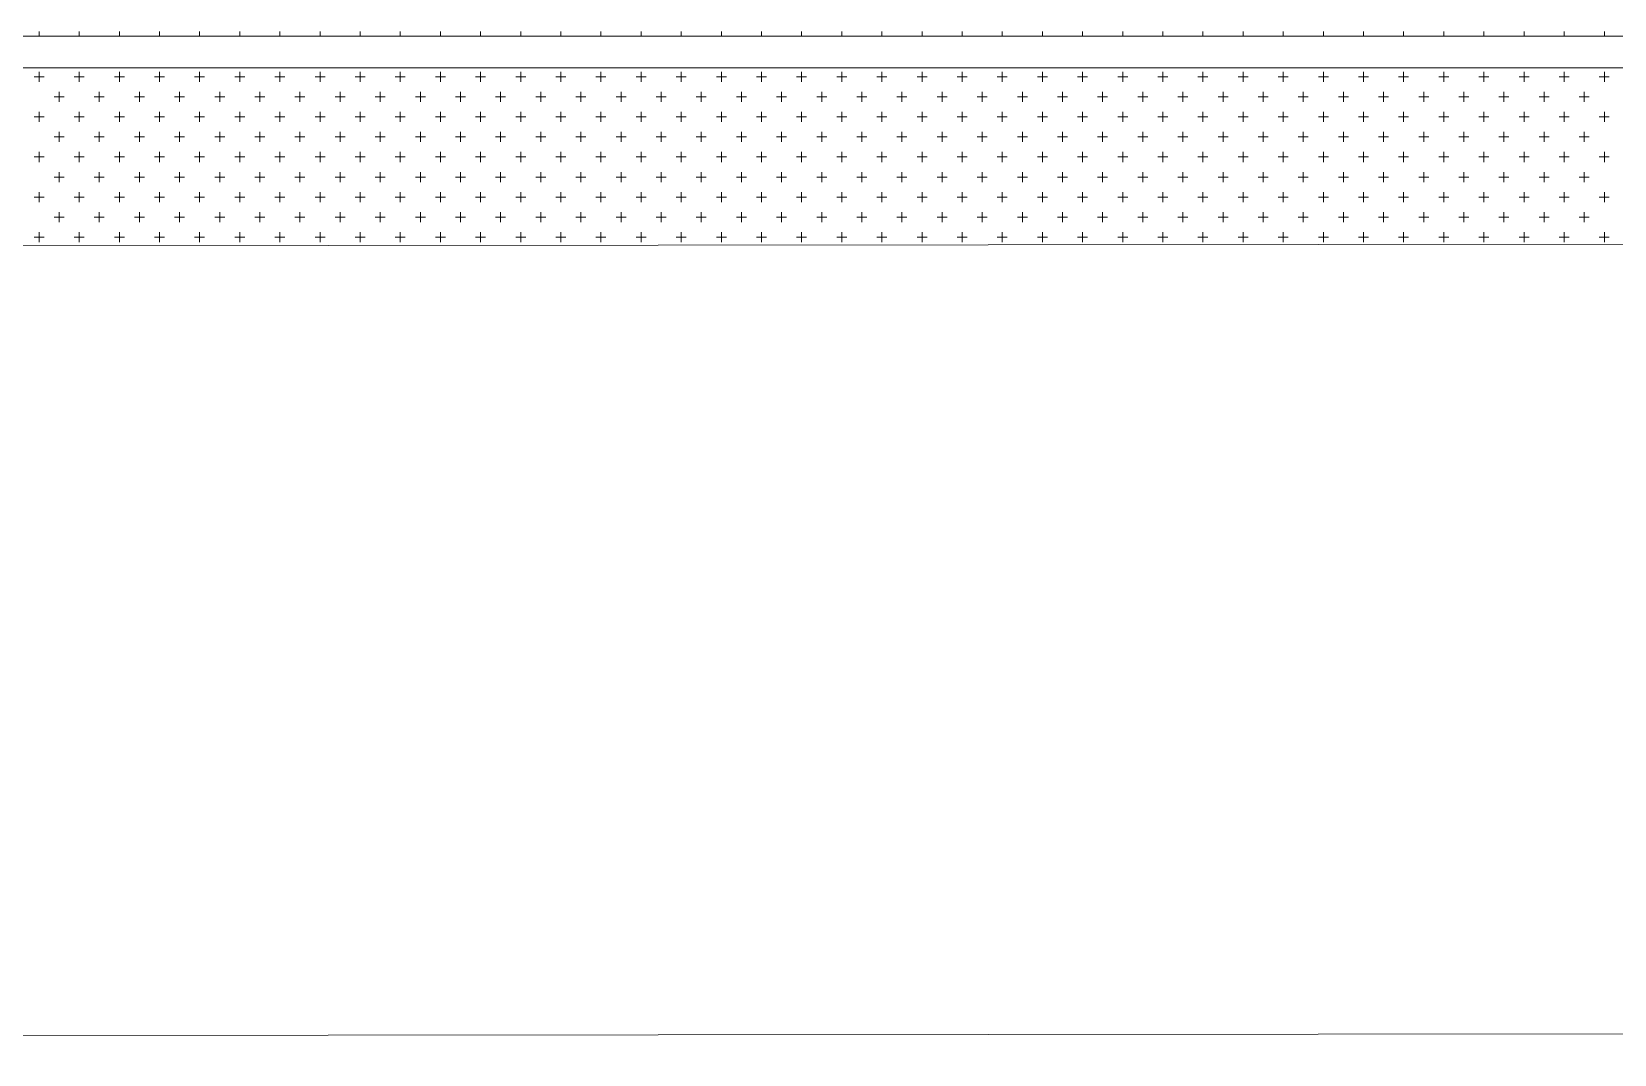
# Model space of a CAD drawing. Header units: millimetres. Extents: x -395 to 1008, y 9 to 692.
# Drawn here: x -315.02 to -310.01, y 24.27 to 27.51 of the extents above; entities that cross this region are included whole.
import ezdxf

# ---------------------------------------------------------------- set-up
doc = ezdxf.new("R2010")
doc.units = ezdxf.units.MM
doc.header["$LTSCALE"] = 0.1
doc.header["$MEASUREMENT"] = 0
doc.layers.add('.10 ultra fina', color=240, linetype='Continuous', lineweight=5)

# ---------------------------------------------------------------- blocks, each defined once
blk = doc.blocks.new('etwew')
at = {"layer": '.10 ultra fina', "color": 240, "lineweight": 5}
for p, q in [((378.2039, 87.5823), (378.2039, 87.5971)), ((378.3309, 87.5823), (378.3309, 87.5971)), ((378.4579, 87.5823), (378.4579, 87.5971)), ((378.5849, 87.5823), (378.5849, 87.5971)), ((378.7119, 87.5823), (378.7119, 87.5971)), ((378.8389, 87.5823), (378.8389, 87.5971)), ((378.9659, 87.5823), (378.9659, 87.5971)), ((379.0929, 87.5823), (379.0929, 87.5971)), ((379.2199, 87.5823), (379.2199, 87.5971)), ((379.3469, 87.5823), (379.3469, 87.5971)), ((379.4739, 87.5823), (379.4739, 87.5971)), ((379.6009, 87.5823), (379.6009, 87.5971)), ((379.7279, 87.5823), (379.7279, 87.5971)), ((379.8549, 87.5823), (379.8549, 87.5971)), ((379.9819, 87.5823), (379.9819, 87.5971)), ((380.1089, 87.5823), (380.1089, 87.5971)), ((380.2359, 87.5823), (380.2359, 87.5971)), ((380.3629, 87.5823), (380.3629, 87.5971)), ((380.4899, 87.5823), (380.4899, 87.5971)), ((380.6169, 87.5823), (380.6169, 87.5971)), ((380.7439, 87.5823), (380.7439, 87.5971)), ((380.8709, 87.5823), (380.8709, 87.5971)), ((380.9979, 87.5823), (380.9979, 87.5971)), ((381.1249, 87.5823), (381.1249, 87.5971)), ((381.2519, 87.5823), (381.2519, 87.5971)), ((381.3789, 87.5823), (381.3789, 87.5971)), ((381.5059, 87.5823), (381.5059, 87.5971)), ((381.6329, 87.5823), (381.6329, 87.5971)), ((381.7599, 87.5823), (381.7599, 87.5971)), ((381.8869, 87.5823), (381.8869, 87.5971)), ((382.0139, 87.5823), (382.0139, 87.5971)), ((382.1409, 87.5823), (382.1409, 87.5971)), ((382.2679, 87.5823), (382.2679, 87.5971)), ((382.3949, 87.5823), (382.3949, 87.5971)), ((382.5219, 87.5823), (382.5219, 87.5971)), ((382.6489, 87.5823), (382.6489, 87.5971)), ((382.7759, 87.5823), (382.7759, 87.5971)), ((382.9029, 87.5823), (382.9029, 87.5971)), ((383.0299, 87.5823), (383.0299, 87.5971)), ((383.1569, 87.5823), (383.1569, 87.5971)), ((356.4279, 87.5823), (389.4639, 87.5823)), ((356.4279, 87.4823), (389.518, 87.4823)), ((378.188, 87.4542), (378.2197, 87.4542)), ((378.2039, 87.4383), (378.2039, 87.4701)), ((378.315, 87.4542), (378.3467, 87.4542)), ((378.3309, 87.4383), (378.3309, 87.4701)), ((378.442, 87.4542), (378.4737, 87.4542)), ((378.4579, 87.4383), (378.4579, 87.4701)), ((378.569, 87.4542), (378.6007, 87.4542)), ((378.5849, 87.4383), (378.5849, 87.4701)), ((378.696, 87.4542), (378.7277, 87.4542)), ((378.7119, 87.4383), (378.7119, 87.4701)), ((378.823, 87.4542), (378.8547, 87.4542)), ((378.8389, 87.4383), (378.8389, 87.4701)), ((378.95, 87.4542), (378.9817, 87.4542)), ((378.9659, 87.4383), (378.9659, 87.4701)), ((379.077, 87.4542), (379.1087, 87.4542)), ((379.0929, 87.4383), (379.0929, 87.4701)), ((379.204, 87.4542), (379.2357, 87.4542)), ((379.2199, 87.4383), (379.2199, 87.4701)), ((379.331, 87.4542), (379.3627, 87.4542)), ((379.3469, 87.4383), (379.3469, 87.4701)), ((379.458, 87.4542), (379.4897, 87.4542)), ((379.4739, 87.4383), (379.4739, 87.4701)), ((379.585, 87.4542), (379.6167, 87.4542)), ((379.6009, 87.4383), (379.6009, 87.4701)), ((379.712, 87.4542), (379.7437, 87.4542)), ((379.7279, 87.4383), (379.7279, 87.4701)), ((379.839, 87.4542), (379.8707, 87.4542)), ((379.8549, 87.4383), (379.8549, 87.4701)), ((379.966, 87.4542), (379.9977, 87.4542)), ((379.9819, 87.4383), (379.9819, 87.4701)), ((380.093, 87.4542), (380.1247, 87.4542)), ((380.1089, 87.4383), (380.1089, 87.4701)), ((380.22, 87.4542), (380.2517, 87.4542)), ((380.2359, 87.4383), (380.2359, 87.4701)), ((380.347, 87.4542), (380.3787, 87.4542)), ((380.3629, 87.4383), (380.3629, 87.4701)), ((380.474, 87.4542), (380.5057, 87.4542)), ((380.4899, 87.4383), (380.4899, 87.4701)), ((380.601, 87.4542), (380.6327, 87.4542)), ((380.6169, 87.4383), (380.6169, 87.4701)), ((380.728, 87.4542), (380.7597, 87.4542)), ((380.7439, 87.4383), (380.7439, 87.4701)), ((380.855, 87.4542), (380.8867, 87.4542)), ((380.8709, 87.4383), (380.8709, 87.4701)), ((380.982, 87.4542), (381.0137, 87.4542)), ((380.9979, 87.4383), (380.9979, 87.4701)), ((381.109, 87.4542), (381.1407, 87.4542)), ((381.1249, 87.4383), (381.1249, 87.4701)), ((381.236, 87.4542), (381.2677, 87.4542)), ((381.2519, 87.4383), (381.2519, 87.4701)), ((381.363, 87.4542), (381.3947, 87.4542)), ((381.3789, 87.4383), (381.3789, 87.4701)), ((381.49, 87.4542), (381.5217, 87.4542)), ((381.5059, 87.4383), (381.5059, 87.4701)), ((381.617, 87.4542), (381.6487, 87.4542)), ((381.6329, 87.4383), (381.6329, 87.4701)), ((381.744, 87.4542), (381.7757, 87.4542)), ((381.7599, 87.4383), (381.7599, 87.4701)), ((381.871, 87.4542), (381.9027, 87.4542)), ((381.8869, 87.4383), (381.8869, 87.4701)), ((381.998, 87.4542), (382.0297, 87.4542)), ((382.0139, 87.4383), (382.0139, 87.4701)), ((382.125, 87.4542), (382.1567, 87.4542)), ((382.1409, 87.4383), (382.1409, 87.4701)), ((382.252, 87.4542), (382.2837, 87.4542)), ((382.2679, 87.4383), (382.2679, 87.4701)), ((382.379, 87.4542), (382.4107, 87.4542)), ((382.3949, 87.4383), (382.3949, 87.4701)), ((382.506, 87.4542), (382.5377, 87.4542)), ((382.5219, 87.4383), (382.5219, 87.4701)), ((382.633, 87.4542), (382.6647, 87.4542)), ((382.6489, 87.4383), (382.6489, 87.4701)), ((382.76, 87.4542), (382.7917, 87.4542)), ((382.7759, 87.4383), (382.7759, 87.4701)), ((382.887, 87.4542), (382.9187, 87.4542)), ((382.9029, 87.4383), (382.9029, 87.4701)), ((383.014, 87.4542), (383.0457, 87.4542)), ((383.0299, 87.4383), (383.0299, 87.4701)), ((383.141, 87.4542), (383.1727, 87.4542)), ((383.1569, 87.4383), (383.1569, 87.4701)), ((378.2674, 87.3748), (378.2674, 87.4066)), ((378.3944, 87.3748), (378.3944, 87.4066)), ((378.5214, 87.3748), (378.5214, 87.4066)), ((378.6484, 87.3748), (378.6484, 87.4066)), ((378.7754, 87.3748), (378.7754, 87.4066)), ((378.9024, 87.3748), (378.9024, 87.4066)), ((379.0294, 87.3748), (379.0294, 87.4066)), ((379.1564, 87.3748), (379.1564, 87.4066)), ((379.2834, 87.3748), (379.2834, 87.4066)), ((379.4104, 87.3748), (379.4104, 87.4066)), ((379.5374, 87.3748), (379.5374, 87.4066)), ((379.6644, 87.3748), (379.6644, 87.4066)), ((379.7914, 87.3748), (379.7914, 87.4066)), ((379.9184, 87.3748), (379.9184, 87.4066)), ((380.0454, 87.3748), (380.0454, 87.4066)), ((380.1724, 87.3748), (380.1724, 87.4066)), ((380.2994, 87.3748), (380.2994, 87.4066)), ((380.4264, 87.3748), (380.4264, 87.4066)), ((380.5534, 87.3748), (380.5534, 87.4066)), ((380.6804, 87.3748), (380.6804, 87.4066)), ((380.8074, 87.3748), (380.8074, 87.4066)), ((380.9344, 87.3748), (380.9344, 87.4066)), ((381.0614, 87.3748), (381.0614, 87.4066)), ((381.1884, 87.3748), (381.1884, 87.4066)), ((381.3154, 87.3748), (381.3154, 87.4066)), ((381.4424, 87.3748), (381.4424, 87.4066)), ((381.5694, 87.3748), (381.5694, 87.4066)), ((381.6964, 87.3748), (381.6964, 87.4066)), ((381.8234, 87.3748), (381.8234, 87.4066)), ((381.9504, 87.3748), (381.9504, 87.4066)), ((382.0774, 87.3748), (382.0774, 87.4066)), ((382.2044, 87.3748), (382.2044, 87.4066)), ((382.3314, 87.3748), (382.3314, 87.4066)), ((382.4584, 87.3748), (382.4584, 87.4066)), ((382.5854, 87.3748), (382.5854, 87.4066)), ((382.7124, 87.3748), (382.7124, 87.4066)), ((382.8394, 87.3748), (382.8394, 87.4066)), ((382.9664, 87.3748), (382.9664, 87.4066)), ((383.0934, 87.3748), (383.0934, 87.4066)), ((378.2515, 87.3907), (378.2832, 87.3907)), ((378.3785, 87.3907), (378.4102, 87.3907)), ((378.5055, 87.3907), (378.5372, 87.3907)), ((378.6325, 87.3907), (378.6642, 87.3907)), ((378.7595, 87.3907), (378.7912, 87.3907)), ((378.8865, 87.3907), (378.9182, 87.3907)), ((379.0135, 87.3907), (379.0452, 87.3907)), ((379.1405, 87.3907), (379.1722, 87.3907)), ((379.2675, 87.3907), (379.2992, 87.3907)), ((379.3945, 87.3907), (379.4262, 87.3907)), ((379.5215, 87.3907), (379.5532, 87.3907)), ((379.6485, 87.3907), (379.6802, 87.3907)), ((379.7755, 87.3907), (379.8072, 87.3907)), ((379.9025, 87.3907), (379.9342, 87.3907)), ((380.0295, 87.3907), (380.0612, 87.3907)), ((380.1565, 87.3907), (380.1882, 87.3907)), ((380.2835, 87.3907), (380.3152, 87.3907)), ((380.4105, 87.3907), (380.4422, 87.3907)), ((380.5375, 87.3907), (380.5692, 87.3907)), ((380.6645, 87.3907), (380.6962, 87.3907)), ((380.7915, 87.3907), (380.8232, 87.3907)), ((380.9185, 87.3907), (380.9502, 87.3907)), ((381.0455, 87.3907), (381.0772, 87.3907)), ((381.1725, 87.3907), (381.2042, 87.3907)), ((381.2995, 87.3907), (381.3312, 87.3907)), ((381.4265, 87.3907), (381.4582, 87.3907)), ((381.5535, 87.3907), (381.5852, 87.3907)), ((381.6805, 87.3907), (381.7122, 87.3907)), ((381.8075, 87.3907), (381.8392, 87.3907)), ((381.9345, 87.3907), (381.9662, 87.3907)), ((382.0615, 87.3907), (382.0932, 87.3907)), ((382.1885, 87.3907), (382.2202, 87.3907)), ((382.3155, 87.3907), (382.3472, 87.3907)), ((382.4425, 87.3907), (382.4742, 87.3907)), ((382.5695, 87.3907), (382.6012, 87.3907)), ((382.6965, 87.3907), (382.7282, 87.3907)), ((382.8235, 87.3907), (382.8552, 87.3907)), ((382.9505, 87.3907), (382.9822, 87.3907)), ((383.0775, 87.3907), (383.1092, 87.3907)), ((378.188, 87.3272), (378.2197, 87.3272)), ((378.2039, 87.3113), (378.2039, 87.3431)), ((378.315, 87.3272), (378.3467, 87.3272)), ((378.3309, 87.3113), (378.3309, 87.3431)), ((378.442, 87.3272), (378.4737, 87.3272)), ((378.4579, 87.3113), (378.4579, 87.3431)), ((378.569, 87.3272), (378.6007, 87.3272)), ((378.5849, 87.3113), (378.5849, 87.3431)), ((378.696, 87.3272), (378.7277, 87.3272)), ((378.7119, 87.3113), (378.7119, 87.3431)), ((378.823, 87.3272), (378.8547, 87.3272)), ((378.8389, 87.3113), (378.8389, 87.3431)), ((378.95, 87.3272), (378.9817, 87.3272)), ((378.9659, 87.3113), (378.9659, 87.3431)), ((379.077, 87.3272), (379.1087, 87.3272)), ((379.0929, 87.3113), (379.0929, 87.3431)), ((379.204, 87.3272), (379.2357, 87.3272)), ((379.2199, 87.3113), (379.2199, 87.3431)), ((379.331, 87.3272), (379.3627, 87.3272)), ((379.3469, 87.3113), (379.3469, 87.3431)), ((379.458, 87.3272), (379.4897, 87.3272)), ((379.4739, 87.3113), (379.4739, 87.3431)), ((379.585, 87.3272), (379.6167, 87.3272)), ((379.6009, 87.3113), (379.6009, 87.3431)), ((379.712, 87.3272), (379.7437, 87.3272)), ((379.7279, 87.3113), (379.7279, 87.3431)), ((379.839, 87.3272), (379.8707, 87.3272)), ((379.8549, 87.3113), (379.8549, 87.3431)), ((379.966, 87.3272), (379.9977, 87.3272)), ((379.9819, 87.3113), (379.9819, 87.3431)), ((380.093, 87.3272), (380.1247, 87.3272)), ((380.1089, 87.3113), (380.1089, 87.3431)), ((380.22, 87.3272), (380.2517, 87.3272)), ((380.2359, 87.3113), (380.2359, 87.3431)), ((380.347, 87.3272), (380.3787, 87.3272)), ((380.3629, 87.3113), (380.3629, 87.3431)), ((380.474, 87.3272), (380.5057, 87.3272)), ((380.4899, 87.3113), (380.4899, 87.3431)), ((380.601, 87.3272), (380.6327, 87.3272)), ((380.6169, 87.3113), (380.6169, 87.3431)), ((380.728, 87.3272), (380.7597, 87.3272)), ((380.7439, 87.3113), (380.7439, 87.3431)), ((380.855, 87.3272), (380.8867, 87.3272)), ((380.8709, 87.3113), (380.8709, 87.3431)), ((380.982, 87.3272), (381.0137, 87.3272)), ((380.9979, 87.3113), (380.9979, 87.3431)), ((381.109, 87.3272), (381.1407, 87.3272)), ((381.1249, 87.3113), (381.1249, 87.3431)), ((381.236, 87.3272), (381.2677, 87.3272)), ((381.2519, 87.3113), (381.2519, 87.3431)), ((381.363, 87.3272), (381.3947, 87.3272)), ((381.3789, 87.3113), (381.3789, 87.3431)), ((381.49, 87.3272), (381.5217, 87.3272)), ((381.5059, 87.3113), (381.5059, 87.3431)), ((381.617, 87.3272), (381.6487, 87.3272)), ((381.6329, 87.3113), (381.6329, 87.3431)), ((381.744, 87.3272), (381.7757, 87.3272)), ((381.7599, 87.3113), (381.7599, 87.3431)), ((381.871, 87.3272), (381.9027, 87.3272)), ((381.8869, 87.3113), (381.8869, 87.3431)), ((381.998, 87.3272), (382.0297, 87.3272)), ((382.0139, 87.3113), (382.0139, 87.3431)), ((382.125, 87.3272), (382.1567, 87.3272)), ((382.1409, 87.3113), (382.1409, 87.3431)), ((382.252, 87.3272), (382.2837, 87.3272)), ((382.2679, 87.3113), (382.2679, 87.3431)), ((382.379, 87.3272), (382.4107, 87.3272)), ((382.3949, 87.3113), (382.3949, 87.3431)), ((382.506, 87.3272), (382.5377, 87.3272)), ((382.5219, 87.3113), (382.5219, 87.3431)), ((382.633, 87.3272), (382.6647, 87.3272)), ((382.6489, 87.3113), (382.6489, 87.3431)), ((382.76, 87.3272), (382.7917, 87.3272)), ((382.7759, 87.3113), (382.7759, 87.3431)), ((382.887, 87.3272), (382.9187, 87.3272)), ((382.9029, 87.3113), (382.9029, 87.3431)), ((383.014, 87.3272), (383.0457, 87.3272)), ((383.0299, 87.3113), (383.0299, 87.3431)), ((383.141, 87.3272), (383.1727, 87.3272)), ((383.1569, 87.3113), (383.1569, 87.3431)), ((378.2515, 87.2637), (378.2832, 87.2637)), ((378.2674, 87.2478), (378.2674, 87.2796)), ((378.3785, 87.2637), (378.4102, 87.2637)), ((378.3944, 87.2478), (378.3944, 87.2796)), ((378.5055, 87.2637), (378.5372, 87.2637)), ((378.5214, 87.2478), (378.5214, 87.2796)), ((378.6325, 87.2637), (378.6642, 87.2637)), ((378.6484, 87.2478), (378.6484, 87.2796)), ((378.7595, 87.2637), (378.7912, 87.2637)), ((378.7754, 87.2478), (378.7754, 87.2796)), ((378.8865, 87.2637), (378.9182, 87.2637)), ((378.9024, 87.2478), (378.9024, 87.2796)), ((379.0135, 87.2637), (379.0452, 87.2637)), ((379.0294, 87.2478), (379.0294, 87.2796)), ((379.1405, 87.2637), (379.1722, 87.2637)), ((379.1564, 87.2478), (379.1564, 87.2796)), ((379.2675, 87.2637), (379.2992, 87.2637)), ((379.2834, 87.2478), (379.2834, 87.2796)), ((379.3945, 87.2637), (379.4262, 87.2637)), ((379.4104, 87.2478), (379.4104, 87.2796)), ((379.5215, 87.2637), (379.5532, 87.2637)), ((379.5374, 87.2478), (379.5374, 87.2796)), ((379.6485, 87.2637), (379.6802, 87.2637)), ((379.6644, 87.2478), (379.6644, 87.2796)), ((379.7755, 87.2637), (379.8072, 87.2637)), ((379.7914, 87.2478), (379.7914, 87.2796)), ((379.9025, 87.2637), (379.9342, 87.2637)), ((379.9184, 87.2478), (379.9184, 87.2796)), ((380.0295, 87.2637), (380.0612, 87.2637)), ((380.0454, 87.2478), (380.0454, 87.2796)), ((380.1565, 87.2637), (380.1882, 87.2637)), ((380.1724, 87.2478), (380.1724, 87.2796)), ((380.2835, 87.2637), (380.3152, 87.2637)), ((380.2994, 87.2478), (380.2994, 87.2796)), ((380.4105, 87.2637), (380.4422, 87.2637)), ((380.4264, 87.2478), (380.4264, 87.2796)), ((380.5375, 87.2637), (380.5692, 87.2637)), ((380.5534, 87.2478), (380.5534, 87.2796)), ((380.6645, 87.2637), (380.6962, 87.2637)), ((380.6804, 87.2478), (380.6804, 87.2796)), ((380.7915, 87.2637), (380.8232, 87.2637)), ((380.8074, 87.2478), (380.8074, 87.2796)), ((380.9185, 87.2637), (380.9502, 87.2637)), ((380.9344, 87.2478), (380.9344, 87.2796)), ((381.0455, 87.2637), (381.0772, 87.2637)), ((381.0614, 87.2478), (381.0614, 87.2796)), ((381.1725, 87.2637), (381.2042, 87.2637)), ((381.1884, 87.2478), (381.1884, 87.2796)), ((381.2995, 87.2637), (381.3312, 87.2637)), ((381.3154, 87.2478), (381.3154, 87.2796)), ((381.4265, 87.2637), (381.4582, 87.2637)), ((381.4424, 87.2478), (381.4424, 87.2796)), ((381.5535, 87.2637), (381.5852, 87.2637)), ((381.5694, 87.2478), (381.5694, 87.2796)), ((381.6805, 87.2637), (381.7122, 87.2637)), ((381.6964, 87.2478), (381.6964, 87.2796)), ((381.8075, 87.2637), (381.8392, 87.2637)), ((381.8234, 87.2478), (381.8234, 87.2796)), ((381.9345, 87.2637), (381.9662, 87.2637)), ((381.9504, 87.2478), (381.9504, 87.2796)), ((382.0615, 87.2637), (382.0932, 87.2637)), ((382.0774, 87.2478), (382.0774, 87.2796)), ((382.1885, 87.2637), (382.2202, 87.2637)), ((382.2044, 87.2478), (382.2044, 87.2796)), ((382.3155, 87.2637), (382.3472, 87.2637)), ((382.3314, 87.2478), (382.3314, 87.2796)), ((382.4425, 87.2637), (382.4742, 87.2637)), ((382.4584, 87.2478), (382.4584, 87.2796)), ((382.5695, 87.2637), (382.6012, 87.2637)), ((382.5854, 87.2478), (382.5854, 87.2796)), ((382.6965, 87.2637), (382.7282, 87.2637)), ((382.7124, 87.2478), (382.7124, 87.2796)), ((382.8235, 87.2637), (382.8552, 87.2637)), ((382.8394, 87.2478), (382.8394, 87.2796)), ((382.9505, 87.2637), (382.9822, 87.2637)), ((382.9664, 87.2478), (382.9664, 87.2796)), ((383.0775, 87.2637), (383.1092, 87.2637)), ((383.0934, 87.2478), (383.0934, 87.2796)), ((378.188, 87.2002), (378.2197, 87.2002)), ((378.2039, 87.1843), (378.2039, 87.2161)), ((378.315, 87.2002), (378.3467, 87.2002)), ((378.3309, 87.1843), (378.3309, 87.2161)), ((378.442, 87.2002), (378.4737, 87.2002)), ((378.4579, 87.1843), (378.4579, 87.2161)), ((378.569, 87.2002), (378.6007, 87.2002)), ((378.5849, 87.1843), (378.5849, 87.2161)), ((378.696, 87.2002), (378.7277, 87.2002)), ((378.7119, 87.1843), (378.7119, 87.2161)), ((378.823, 87.2002), (378.8547, 87.2002)), ((378.8389, 87.1843), (378.8389, 87.2161)), ((378.95, 87.2002), (378.9817, 87.2002)), ((378.9659, 87.1843), (378.9659, 87.2161)), ((379.077, 87.2002), (379.1087, 87.2002)), ((379.0929, 87.1843), (379.0929, 87.2161)), ((379.204, 87.2002), (379.2357, 87.2002)), ((379.2199, 87.1843), (379.2199, 87.2161)), ((379.331, 87.2002), (379.3627, 87.2002)), ((379.3469, 87.1843), (379.3469, 87.2161)), ((379.458, 87.2002), (379.4897, 87.2002)), ((379.4739, 87.1843), (379.4739, 87.2161)), ((379.585, 87.2002), (379.6167, 87.2002)), ((379.6009, 87.1843), (379.6009, 87.2161)), ((379.712, 87.2002), (379.7437, 87.2002)), ((379.7279, 87.1843), (379.7279, 87.2161)), ((379.839, 87.2002), (379.8707, 87.2002)), ((379.8549, 87.1843), (379.8549, 87.2161)), ((379.966, 87.2002), (379.9977, 87.2002)), ((379.9819, 87.1843), (379.9819, 87.2161)), ((380.093, 87.2002), (380.1247, 87.2002)), ((380.1089, 87.1843), (380.1089, 87.2161)), ((380.22, 87.2002), (380.2517, 87.2002)), ((380.2359, 87.1843), (380.2359, 87.2161)), ((380.347, 87.2002), (380.3787, 87.2002)), ((380.3629, 87.1843), (380.3629, 87.2161)), ((380.474, 87.2002), (380.5057, 87.2002)), ((380.4899, 87.1843), (380.4899, 87.2161)), ((380.601, 87.2002), (380.6327, 87.2002)), ((380.6169, 87.1843), (380.6169, 87.2161)), ((380.728, 87.2002), (380.7597, 87.2002)), ((380.7439, 87.1843), (380.7439, 87.2161)), ((380.855, 87.2002), (380.8867, 87.2002)), ((380.8709, 87.1843), (380.8709, 87.2161)), ((380.982, 87.2002), (381.0137, 87.2002)), ((380.9979, 87.1843), (380.9979, 87.2161)), ((381.109, 87.2002), (381.1407, 87.2002)), ((381.1249, 87.1843), (381.1249, 87.2161)), ((381.236, 87.2002), (381.2677, 87.2002)), ((381.2519, 87.1843), (381.2519, 87.2161)), ((381.363, 87.2002), (381.3947, 87.2002)), ((381.3789, 87.1843), (381.3789, 87.2161)), ((381.49, 87.2002), (381.5217, 87.2002)), ((381.5059, 87.1843), (381.5059, 87.2161)), ((381.617, 87.2002), (381.6487, 87.2002)), ((381.6329, 87.1843), (381.6329, 87.2161)), ((381.744, 87.2002), (381.7757, 87.2002)), ((381.7599, 87.1843), (381.7599, 87.2161)), ((381.871, 87.2002), (381.9027, 87.2002)), ((381.8869, 87.1843), (381.8869, 87.2161)), ((381.998, 87.2002), (382.0297, 87.2002)), ((382.0139, 87.1843), (382.0139, 87.2161)), ((382.125, 87.2002), (382.1567, 87.2002)), ((382.1409, 87.1843), (382.1409, 87.2161)), ((382.252, 87.2002), (382.2837, 87.2002)), ((382.2679, 87.1843), (382.2679, 87.2161)), ((382.379, 87.2002), (382.4107, 87.2002)), ((382.3949, 87.1843), (382.3949, 87.2161)), ((382.506, 87.2002), (382.5377, 87.2002)), ((382.5219, 87.1843), (382.5219, 87.2161)), ((382.633, 87.2002), (382.6647, 87.2002)), ((382.6489, 87.1843), (382.6489, 87.2161)), ((382.76, 87.2002), (382.7917, 87.2002)), ((382.7759, 87.1843), (382.7759, 87.2161)), ((382.887, 87.2002), (382.9187, 87.2002)), ((382.9029, 87.1843), (382.9029, 87.2161)), ((383.014, 87.2002), (383.0457, 87.2002)), ((383.0299, 87.1843), (383.0299, 87.2161)), ((383.141, 87.2002), (383.1727, 87.2002)), ((383.1569, 87.1843), (383.1569, 87.2161)), ((378.2674, 87.1208), (378.2674, 87.1526)), ((378.3944, 87.1208), (378.3944, 87.1526)), ((378.5214, 87.1208), (378.5214, 87.1526)), ((378.6484, 87.1208), (378.6484, 87.1526)), ((378.7754, 87.1208), (378.7754, 87.1526)), ((378.9024, 87.1208), (378.9024, 87.1526)), ((379.0294, 87.1208), (379.0294, 87.1526)), ((379.1564, 87.1208), (379.1564, 87.1526)), ((379.2834, 87.1208), (379.2834, 87.1526)), ((379.4104, 87.1208), (379.4104, 87.1526)), ((379.5374, 87.1208), (379.5374, 87.1526)), ((379.6644, 87.1208), (379.6644, 87.1526)), ((379.7914, 87.1208), (379.7914, 87.1526)), ((379.9184, 87.1208), (379.9184, 87.1526)), ((380.0454, 87.1208), (380.0454, 87.1526)), ((380.1724, 87.1208), (380.1724, 87.1526)), ((380.2994, 87.1208), (380.2994, 87.1526)), ((380.4264, 87.1208), (380.4264, 87.1526)), ((380.5534, 87.1208), (380.5534, 87.1526)), ((380.6804, 87.1208), (380.6804, 87.1526)), ((380.8074, 87.1208), (380.8074, 87.1526)), ((380.9344, 87.1208), (380.9344, 87.1526)), ((381.0614, 87.1208), (381.0614, 87.1526)), ((381.1884, 87.1208), (381.1884, 87.1526)), ((381.3154, 87.1208), (381.3154, 87.1526)), ((381.4424, 87.1208), (381.4424, 87.1526)), ((381.5694, 87.1208), (381.5694, 87.1526)), ((381.6964, 87.1208), (381.6964, 87.1526)), ((381.8234, 87.1208), (381.8234, 87.1526)), ((381.9504, 87.1208), (381.9504, 87.1526)), ((382.0774, 87.1208), (382.0774, 87.1526)), ((382.2044, 87.1208), (382.2044, 87.1526)), ((382.3314, 87.1208), (382.3314, 87.1526)), ((382.4584, 87.1208), (382.4584, 87.1526)), ((382.5854, 87.1208), (382.5854, 87.1526)), ((382.7124, 87.1208), (382.7124, 87.1526)), ((382.8394, 87.1208), (382.8394, 87.1526)), ((382.9664, 87.1208), (382.9664, 87.1526)), ((383.0934, 87.1208), (383.0934, 87.1526)), ((378.2515, 87.1367), (378.2832, 87.1367)), ((378.3785, 87.1367), (378.4102, 87.1367)), ((378.5055, 87.1367), (378.5372, 87.1367)), ((378.6325, 87.1367), (378.6642, 87.1367)), ((378.7595, 87.1367), (378.7912, 87.1367)), ((378.8865, 87.1367), (378.9182, 87.1367)), ((379.0135, 87.1367), (379.0452, 87.1367)), ((379.1405, 87.1367), (379.1722, 87.1367)), ((379.2675, 87.1367), (379.2992, 87.1367)), ((379.3945, 87.1367), (379.4262, 87.1367)), ((379.5215, 87.1367), (379.5532, 87.1367)), ((379.6485, 87.1367), (379.6802, 87.1367)), ((379.7755, 87.1367), (379.8072, 87.1367)), ((379.9025, 87.1367), (379.9342, 87.1367)), ((380.0295, 87.1367), (380.0612, 87.1367)), ((380.1565, 87.1367), (380.1882, 87.1367)), ((380.2835, 87.1367), (380.3152, 87.1367)), ((380.4105, 87.1367), (380.4422, 87.1367)), ((380.5375, 87.1367), (380.5692, 87.1367)), ((380.6645, 87.1367), (380.6962, 87.1367)), ((380.7915, 87.1367), (380.8232, 87.1367)), ((380.9185, 87.1367), (380.9502, 87.1367)), ((381.0455, 87.1367), (381.0772, 87.1367)), ((381.1725, 87.1367), (381.2042, 87.1367)), ((381.2995, 87.1367), (381.3312, 87.1367)), ((381.4265, 87.1367), (381.4582, 87.1367)), ((381.5535, 87.1367), (381.5852, 87.1367)), ((381.6805, 87.1367), (381.7122, 87.1367)), ((381.8075, 87.1367), (381.8392, 87.1367)), ((381.9345, 87.1367), (381.9662, 87.1367)), ((382.0615, 87.1367), (382.0932, 87.1367)), ((382.1885, 87.1367), (382.2202, 87.1367)), ((382.3155, 87.1367), (382.3472, 87.1367)), ((382.4425, 87.1367), (382.4742, 87.1367)), ((382.5695, 87.1367), (382.6012, 87.1367)), ((382.6965, 87.1367), (382.7282, 87.1367)), ((382.8235, 87.1367), (382.8552, 87.1367)), ((382.9505, 87.1367), (382.9822, 87.1367)), ((383.0775, 87.1367), (383.1092, 87.1367)), ((378.188, 87.0732), (378.2197, 87.0732)), ((378.2039, 87.0573), (378.2039, 87.0891)), ((378.315, 87.0732), (378.3467, 87.0732)), ((378.3309, 87.0573), (378.3309, 87.0891)), ((378.442, 87.0732), (378.4737, 87.0732)), ((378.4579, 87.0573), (378.4579, 87.0891)), ((378.569, 87.0732), (378.6007, 87.0732)), ((378.5849, 87.0573), (378.5849, 87.0891)), ((378.696, 87.0732), (378.7277, 87.0732)), ((378.7119, 87.0573), (378.7119, 87.0891)), ((378.823, 87.0732), (378.8547, 87.0732)), ((378.8389, 87.0573), (378.8389, 87.0891)), ((378.95, 87.0732), (378.9817, 87.0732)), ((378.9659, 87.0573), (378.9659, 87.0891)), ((379.077, 87.0732), (379.1087, 87.0732)), ((379.0929, 87.0573), (379.0929, 87.0891)), ((379.204, 87.0732), (379.2357, 87.0732)), ((379.2199, 87.0573), (379.2199, 87.0891)), ((379.331, 87.0732), (379.3627, 87.0732)), ((379.3469, 87.0573), (379.3469, 87.0891)), ((379.458, 87.0732), (379.4897, 87.0732)), ((379.4739, 87.0573), (379.4739, 87.0891)), ((379.585, 87.0732), (379.6167, 87.0732)), ((379.6009, 87.0573), (379.6009, 87.0891)), ((379.712, 87.0732), (379.7437, 87.0732)), ((379.7279, 87.0573), (379.7279, 87.0891)), ((379.839, 87.0732), (379.8707, 87.0732)), ((379.8549, 87.0573), (379.8549, 87.0891)), ((379.966, 87.0732), (379.9977, 87.0732)), ((379.9819, 87.0573), (379.9819, 87.0891)), ((380.093, 87.0732), (380.1247, 87.0732)), ((380.1089, 87.0573), (380.1089, 87.0891)), ((380.22, 87.0732), (380.2517, 87.0732)), ((380.2359, 87.0573), (380.2359, 87.0891)), ((380.347, 87.0732), (380.3787, 87.0732)), ((380.3629, 87.0573), (380.3629, 87.0891)), ((380.474, 87.0732), (380.5057, 87.0732)), ((380.4899, 87.0573), (380.4899, 87.0891)), ((380.601, 87.0732), (380.6327, 87.0732)), ((380.6169, 87.0573), (380.6169, 87.0891)), ((380.728, 87.0732), (380.7597, 87.0732)), ((380.7439, 87.0573), (380.7439, 87.0891)), ((380.855, 87.0732), (380.8867, 87.0732)), ((380.8709, 87.0573), (380.8709, 87.0891)), ((380.982, 87.0732), (381.0137, 87.0732)), ((380.9979, 87.0573), (380.9979, 87.0891)), ((381.109, 87.0732), (381.1407, 87.0732)), ((381.1249, 87.0573), (381.1249, 87.0891)), ((381.236, 87.0732), (381.2677, 87.0732)), ((381.2519, 87.0573), (381.2519, 87.0891)), ((381.363, 87.0732), (381.3947, 87.0732)), ((381.3789, 87.0573), (381.3789, 87.0891)), ((381.49, 87.0732), (381.5217, 87.0732)), ((381.5059, 87.0573), (381.5059, 87.0891)), ((381.617, 87.0732), (381.6487, 87.0732)), ((381.6329, 87.0573), (381.6329, 87.0891)), ((381.744, 87.0732), (381.7757, 87.0732)), ((381.7599, 87.0573), (381.7599, 87.0891)), ((381.871, 87.0732), (381.9027, 87.0732)), ((381.8869, 87.0573), (381.8869, 87.0891)), ((381.998, 87.0732), (382.0297, 87.0732)), ((382.0139, 87.0573), (382.0139, 87.0891)), ((382.125, 87.0732), (382.1567, 87.0732)), ((382.1409, 87.0573), (382.1409, 87.0891)), ((382.252, 87.0732), (382.2837, 87.0732)), ((382.2679, 87.0573), (382.2679, 87.0891)), ((382.379, 87.0732), (382.4107, 87.0732)), ((382.3949, 87.0573), (382.3949, 87.0891)), ((382.506, 87.0732), (382.5377, 87.0732)), ((382.5219, 87.0573), (382.5219, 87.0891)), ((382.633, 87.0732), (382.6647, 87.0732)), ((382.6489, 87.0573), (382.6489, 87.0891)), ((382.76, 87.0732), (382.7917, 87.0732)), ((382.7759, 87.0573), (382.7759, 87.0891)), ((382.887, 87.0732), (382.9187, 87.0732)), ((382.9029, 87.0573), (382.9029, 87.0891)), ((383.014, 87.0732), (383.0457, 87.0732)), ((383.0299, 87.0573), (383.0299, 87.0891)), ((383.141, 87.0732), (383.1727, 87.0732)), ((383.1569, 87.0573), (383.1569, 87.0891)), ((378.2515, 87.0097), (378.2832, 87.0097)), ((378.2674, 86.9938), (378.2674, 87.0256)), ((378.3785, 87.0097), (378.4102, 87.0097)), ((378.3944, 86.9938), (378.3944, 87.0256)), ((378.5055, 87.0097), (378.5372, 87.0097)), ((378.5214, 86.9938), (378.5214, 87.0256)), ((378.6325, 87.0097), (378.6642, 87.0097)), ((378.6484, 86.9938), (378.6484, 87.0256)), ((378.7595, 87.0097), (378.7912, 87.0097)), ((378.7754, 86.9938), (378.7754, 87.0256)), ((378.8865, 87.0097), (378.9182, 87.0097)), ((378.9024, 86.9938), (378.9024, 87.0256)), ((379.0135, 87.0097), (379.0452, 87.0097)), ((379.0294, 86.9938), (379.0294, 87.0256)), ((379.1405, 87.0097), (379.1722, 87.0097)), ((379.1564, 86.9938), (379.1564, 87.0256)), ((379.2675, 87.0097), (379.2992, 87.0097)), ((379.2834, 86.9938), (379.2834, 87.0256)), ((379.3945, 87.0097), (379.4262, 87.0097)), ((379.4104, 86.9938), (379.4104, 87.0256)), ((379.5215, 87.0097), (379.5532, 87.0097)), ((379.5374, 86.9938), (379.5374, 87.0256)), ((379.6485, 87.0097), (379.6802, 87.0097)), ((379.6644, 86.9938), (379.6644, 87.0256)), ((379.7755, 87.0097), (379.8072, 87.0097)), ((379.7914, 86.9938), (379.7914, 87.0256)), ((379.9025, 87.0097), (379.9342, 87.0097)), ((379.9184, 86.9938), (379.9184, 87.0256)), ((380.0295, 87.0097), (380.0612, 87.0097)), ((380.0454, 86.9938), (380.0454, 87.0256)), ((380.1565, 87.0097), (380.1882, 87.0097)), ((380.1724, 86.9938), (380.1724, 87.0256)), ((380.2835, 87.0097), (380.3152, 87.0097)), ((380.2994, 86.9938), (380.2994, 87.0256)), ((380.4105, 87.0097), (380.4422, 87.0097)), ((380.4264, 86.9938), (380.4264, 87.0256)), ((380.5375, 87.0097), (380.5692, 87.0097)), ((380.5534, 86.9938), (380.5534, 87.0256)), ((380.6645, 87.0097), (380.6962, 87.0097)), ((380.6804, 86.9938), (380.6804, 87.0256)), ((380.7915, 87.0097), (380.8232, 87.0097)), ((380.8074, 86.9938), (380.8074, 87.0256)), ((380.9185, 87.0097), (380.9502, 87.0097)), ((380.9344, 86.9938), (380.9344, 87.0256)), ((381.0455, 87.0097), (381.0772, 87.0097)), ((381.0614, 86.9938), (381.0614, 87.0256)), ((381.1725, 87.0097), (381.2042, 87.0097)), ((381.1884, 86.9938), (381.1884, 87.0256)), ((381.2995, 87.0097), (381.3312, 87.0097)), ((381.3154, 86.9938), (381.3154, 87.0256)), ((381.4265, 87.0097), (381.4582, 87.0097)), ((381.4424, 86.9938), (381.4424, 87.0256)), ((381.5535, 87.0097), (381.5852, 87.0097)), ((381.5694, 86.9938), (381.5694, 87.0256)), ((381.6805, 87.0097), (381.7122, 87.0097)), ((381.6964, 86.9938), (381.6964, 87.0256)), ((381.8075, 87.0097), (381.8392, 87.0097)), ((381.8234, 86.9938), (381.8234, 87.0256)), ((381.9345, 87.0097), (381.9662, 87.0097)), ((381.9504, 86.9938), (381.9504, 87.0256)), ((382.0615, 87.0097), (382.0932, 87.0097)), ((382.0774, 86.9938), (382.0774, 87.0256)), ((382.1885, 87.0097), (382.2202, 87.0097)), ((382.2044, 86.9938), (382.2044, 87.0256)), ((382.3155, 87.0097), (382.3472, 87.0097)), ((382.3314, 86.9938), (382.3314, 87.0256)), ((382.4425, 87.0097), (382.4742, 87.0097)), ((382.4584, 86.9938), (382.4584, 87.0256)), ((382.5695, 87.0097), (382.6012, 87.0097)), ((382.5854, 86.9938), (382.5854, 87.0256)), ((382.6965, 87.0097), (382.7282, 87.0097)), ((382.7124, 86.9938), (382.7124, 87.0256)), ((382.8235, 87.0097), (382.8552, 87.0097)), ((382.8394, 86.9938), (382.8394, 87.0256)), ((382.9505, 87.0097), (382.9822, 87.0097)), ((382.9664, 86.9938), (382.9664, 87.0256)), ((383.0775, 87.0097), (383.1092, 87.0097)), ((383.0934, 86.9938), (383.0934, 87.0256)), ((378.188, 86.9462), (378.2197, 86.9462)), ((378.2039, 86.9303), (378.2039, 86.9621)), ((378.315, 86.9462), (378.3467, 86.9462)), ((378.3309, 86.9303), (378.3309, 86.9621)), ((378.442, 86.9462), (378.4737, 86.9462)), ((378.4579, 86.9303), (378.4579, 86.9621)), ((378.569, 86.9462), (378.6007, 86.9462)), ((378.5849, 86.9303), (378.5849, 86.9621)), ((378.696, 86.9462), (378.7277, 86.9462)), ((378.7119, 86.9303), (378.7119, 86.9621)), ((378.823, 86.9462), (378.8547, 86.9462)), ((378.8389, 86.9303), (378.8389, 86.9621)), ((378.95, 86.9462), (378.9817, 86.9462)), ((378.9659, 86.9303), (378.9659, 86.9621)), ((379.077, 86.9462), (379.1087, 86.9462)), ((379.0929, 86.9303), (379.0929, 86.9621)), ((379.204, 86.9462), (379.2357, 86.9462)), ((379.2199, 86.9303), (379.2199, 86.9621)), ((379.331, 86.9462), (379.3627, 86.9462)), ((379.3469, 86.9303), (379.3469, 86.9621)), ((379.458, 86.9462), (379.4897, 86.9462)), ((379.4739, 86.9303), (379.4739, 86.9621)), ((379.585, 86.9462), (379.6167, 86.9462)), ((379.6009, 86.9303), (379.6009, 86.9621)), ((379.712, 86.9462), (379.7437, 86.9462)), ((379.7279, 86.9303), (379.7279, 86.9621)), ((379.839, 86.9462), (379.8707, 86.9462)), ((379.8549, 86.9303), (379.8549, 86.9621)), ((379.966, 86.9462), (379.9977, 86.9462)), ((379.9819, 86.9303), (379.9819, 86.9621)), ((380.093, 86.9462), (380.1247, 86.9462)), ((380.1089, 86.9303), (380.1089, 86.9621)), ((380.22, 86.9462), (380.2517, 86.9462)), ((380.2359, 86.9303), (380.2359, 86.9621)), ((380.347, 86.9462), (380.3787, 86.9462)), ((380.3629, 86.9303), (380.3629, 86.9621)), ((380.474, 86.9462), (380.5057, 86.9462)), ((380.4899, 86.9303), (380.4899, 86.9621)), ((380.601, 86.9462), (380.6327, 86.9462)), ((380.6169, 86.9303), (380.6169, 86.9621)), ((380.728, 86.9462), (380.7597, 86.9462)), ((380.7439, 86.9303), (380.7439, 86.9621)), ((380.855, 86.9462), (380.8867, 86.9462)), ((380.8709, 86.9303), (380.8709, 86.9621)), ((380.982, 86.9462), (381.0137, 86.9462)), ((380.9979, 86.9303), (380.9979, 86.9621)), ((381.109, 86.9462), (381.1407, 86.9462)), ((381.1249, 86.9303), (381.1249, 86.9621)), ((381.236, 86.9462), (381.2677, 86.9462)), ((381.2519, 86.9303), (381.2519, 86.9621)), ((381.363, 86.9462), (381.3947, 86.9462)), ((381.3789, 86.9303), (381.3789, 86.9621)), ((381.49, 86.9462), (381.5217, 86.9462)), ((381.5059, 86.9303), (381.5059, 86.9621)), ((381.617, 86.9462), (381.6487, 86.9462)), ((381.6329, 86.9303), (381.6329, 86.9621)), ((381.744, 86.9462), (381.7757, 86.9462)), ((381.7599, 86.9303), (381.7599, 86.9621)), ((381.871, 86.9462), (381.9027, 86.9462)), ((381.8869, 86.9303), (381.8869, 86.9621)), ((381.998, 86.9462), (382.0297, 86.9462)), ((382.0139, 86.9303), (382.0139, 86.9621)), ((382.125, 86.9462), (382.1567, 86.9462)), ((382.1409, 86.9303), (382.1409, 86.9621)), ((382.252, 86.9462), (382.2837, 86.9462)), ((382.2679, 86.9303), (382.2679, 86.9621)), ((382.379, 86.9462), (382.4107, 86.9462)), ((382.3949, 86.9303), (382.3949, 86.9621)), ((382.506, 86.9462), (382.5377, 86.9462)), ((382.5219, 86.9303), (382.5219, 86.9621)), ((382.633, 86.9462), (382.6647, 86.9462)), ((382.6489, 86.9303), (382.6489, 86.9621)), ((382.76, 86.9462), (382.7917, 86.9462)), ((382.7759, 86.9303), (382.7759, 86.9621)), ((382.887, 86.9462), (382.9187, 86.9462)), ((382.9029, 86.9303), (382.9029, 86.9621)), ((383.014, 86.9462), (383.0457, 86.9462)), ((383.0299, 86.9303), (383.0299, 86.9621)), ((383.141, 86.9462), (383.1727, 86.9462)), ((383.1569, 86.9303), (383.1569, 86.9621)), ((317.5781, 86.8589), (394.5752, 86.9355)), ((317.5833, 84.3589), (394.5803, 84.4355))]:
    blk.add_line(p, q, dxfattribs=at)

msp = doc.modelspace()

# ---------------------------------------------------------------- block references
at = {"layer": '.10 ultra fina', "color": 240, "lineweight": 5}
msp.add_blockref('etwew', (-693.1998, -60.0867), dxfattribs=at)

doc.saveas('drawing.dxf')
